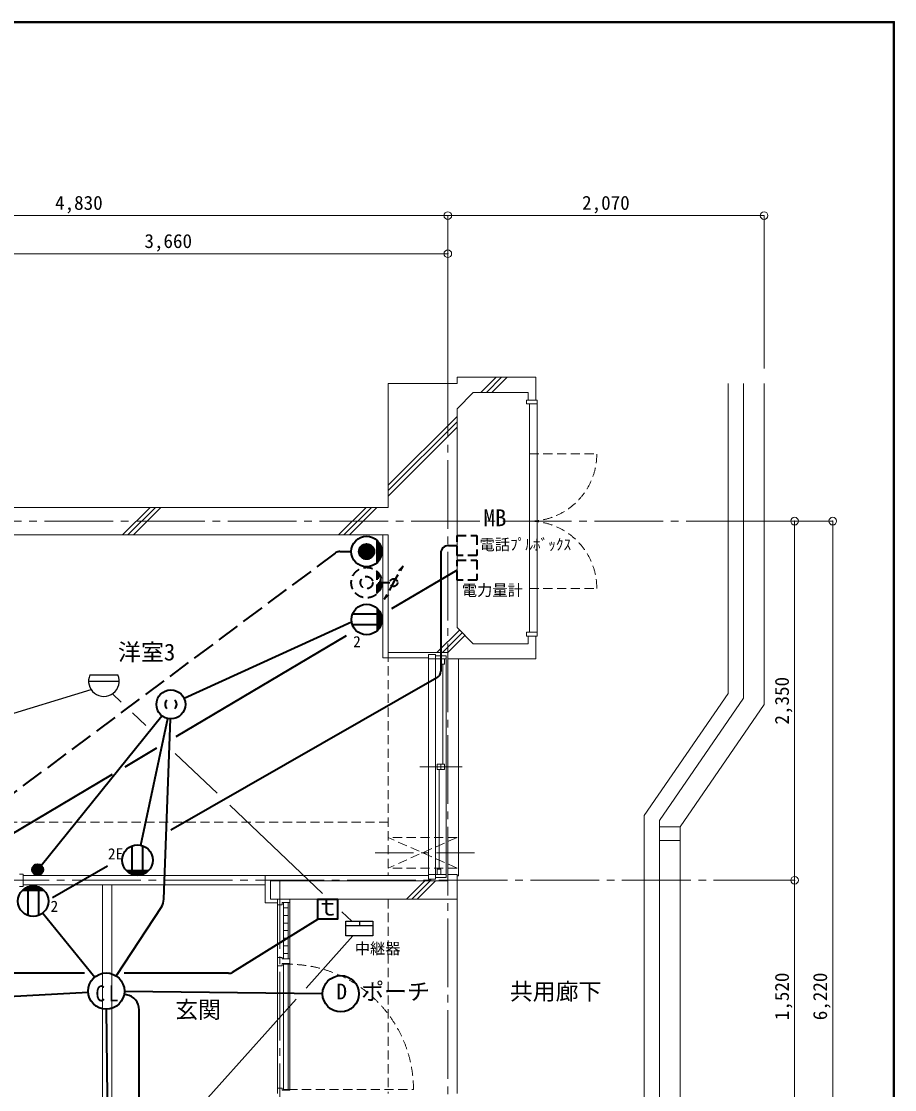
# Model space of a CAD drawing. Units: millimetres at full size, sheet at 1:50. Extents: x -9674 to 9699, y -6794 to 6791.
# Drawn here: x 3982 to 9699, y -200 to 6791 of the extents above; entities that cross this region are included whole.
import ezdxf
from ezdxf.enums import TextEntityAlignment as Align

# ---------------------------------------------------------------- set-up
doc = ezdxf.new("R2010")
doc.units = ezdxf.units.MM
doc.header["$LTSCALE"] = 50
doc.header["$PDMODE"] = 32
doc.header["$PDSIZE"] = 50
for name, pattern in [('CHAIN1', [8, 5, -1, 1, -1]), ('CHAIN2', [12, 9, -1, 1, -1]), ('DASHED1', [1.8, 1.2, -0.6]), ('DASHED3', [4, 3, -1])]:
    doc.linetypes.add(name, pattern=pattern)
for name, color, linetype, lineweight in [('0-0_図面枠', 7, 'Continuous', 9), ('1-0_芯', 134, 'CHAIN2', 9), ('1-1_躯体', 134, 'Continuous', 9), ('1-2_間仕切', 134, 'Continuous', 9), ('1-3_建具', 134, 'Continuous', 9), ('1-5_設備', 134, 'Continuous', 9), ('1-6_ﾊﾞﾙｺﾆｰ・階段', 134, 'Continuous', 9), ('1-7_その他', 134, 'DASHED1', 9), ('1-8_ハッチ', 134, 'Continuous', 9), ('1-B_寸法', 134, 'Continuous', 9), ('1-C_梁', 134, 'DASHED1', 9), ('2-0_芯', 2, 'Continuous', 35), ('2-E', 2, 'Continuous', 35), ('3-0', 3, 'DASHED1', 35), ('3-2', 3, 'DASHED1', 35), ('3-3', 1, 'Continuous', 25), ('3-E', 3, 'Continuous', 35)]:
    doc.layers.add(name, color=color, linetype=linetype, lineweight=lineweight)
doc.layers.add('1-A_文字', color=134, linetype='Continuous')
doc.styles.add('ＭＳ ゴシック', font='')
doc.styles.get('ＭＳ ゴシック').set_extended_font_data('MS Gothic')

msp = doc.modelspace()

# ---------------------------------------------------------------- linework, layer by layer
at = {"layer": '0-0_図面枠'}
for p, q in [((9697.16, 6789.66), (-9672.16, 6789.66)), ((9695.4, 6787.9), (-9670.4, 6787.9)), ((-9668.64, 6786.14), (9693.64, 6786.14)), ((9691.87, 6784.38), (-9666.87, 6784.38)), ((9690.11, 6782.61), (-9665.11, 6782.61)), ((9690.11, -6785.11), (9690.11, 6782.61)), ((9691.87, -6786.88), (9691.87, 6784.38)), ((9693.64, 6786.14), (9693.64, -6788.64)), ((9695.4, -6790.4), (9695.4, 6787.9)), ((9697.16, -6792.16), (9697.16, 6789.66)), ((9688.35, 6780.85), (-9663.35, 6780.85)), ((9688.35, -6783.35), (9688.35, 6780.85))]:
    msp.add_line(p, q, dxfattribs=at)
msp.add_lwpolyline([(9698.92, -6793.93), (9698.92, 6791.43), (-9673.92, 6791.43)], dxfattribs=at)
at = {"layer": '1-0_芯'}
for p, q in [((6774.12, 4520.51), (6774.12, -3699.49)), ((-8465.88, 3520.51), (8544.12, 3520.51)), ((3114.12, 1170.51), (8544.12, 1170.51)), ((5674.12, 1170.51), (5674.12, -349.49))]:
    msp.add_line(p, q, dxfattribs=at)
at = {"layer": '1-1_躯体'}
for p, q in [((6834.12, 4420.51), (6384.12, 4420.51)), ((6384.12, 4420.51), (6384.12, 3610.51)), ((6834.12, 4462.51), (6834.12, 4420.51)), ((7349.12, 4462.51), (6834.12, 4462.51)), ((7349.12, 4462.51), (7349.12, 4312.51)), ((6940.19, 4362.51), (6834.12, 4256.44)), ((6940.19, 4362.51), (7299.12, 4362.51)), ((7299.12, 4362.51), (7299.12, 4312.51)), ((7349.12, 4312.51), (7299.12, 4312.51)), ((6834.12, 2824.58), (6834.12, 4256.44)), ((6384.12, 3610.51), (2334.12, 3610.51)), ((6384.12, 3430.51), (6384.12, 2660.51)), ((6834.12, 2824.58), (6940.19, 2718.51)), ((7299.12, 2768.51), (7299.12, 2718.51)), ((7299.12, 2768.51), (7349.12, 2768.51)), ((7349.12, 2768.51), (7349.12, 2618.51)), ((6384.12, 2660.51), (6774.12, 2660.51)), ((6774.12, 2660.51), (6774.12, 2618.51)), ((6940.19, 2718.51), (7299.12, 2718.51)), ((6774.12, 2618.51), (7349.12, 2618.51)), ((6834.12, 1046.51), (6834.12, 1208.51)), ((5614.12, 1166.51), (6774.12, 1166.51)), ((5614.12, 1046.51), (5614.12, 1166.51)), ((5614.12, 1046.51), (6834.12, 1046.51))]:
    msp.add_line(p, q, dxfattribs=at)
for points in [[(6384.12, 3430.51), (2334.12, 3430.51), (2334.12, 2620.51)], [(6774.12, 1166.51), (6774.12, 1208.51), (6834.12, 1208.51)]]:
    msp.add_lwpolyline(points, dxfattribs=at)
at = {"layer": '1-2_間仕切'}
for p, q in [((5579.12, 1201.51), (3994.12, 1201.51)), ((5579.12, 1140.51), (3994.12, 1140.51))]:
    msp.add_line(p, q, dxfattribs=at)
at = {"layer": '1-3_建具'}
for p, q in [((7289.12, 4312.51), (7289.12, 4287.51)), ((7359.12, 4312.51), (7289.12, 4312.51)), ((7289.12, 4312.51), (7289.12, 4287.51)), ((7289.12, 4287.51), (7359.12, 4287.51)), ((7309.12, 4287.51), (7309.12, 2793.51)), ((7359.12, 4287.51), (7359.12, 4312.51)), ((7359.12, 2793.51), (7359.12, 4287.51)), ((7289.12, 2793.51), (7289.12, 2768.51)), ((7359.12, 2793.51), (7289.12, 2793.51)), ((6647.12, 2648.51), (6648.16, 2648.51)), ((6647.12, 2648.51), (6647.12, 2618.51)), ((6647.12, 2648.51), (6694.12, 2648.51)), ((6647.12, 2618.51), (6694.12, 2618.51)), ((6647.12, 1208.51), (6647.12, 2618.51)), ((6694.12, 2648.51), (6694.12, 2618.51)), ((6764.12, 2638.51), (6694.12, 2638.51)), ((6694.12, 2618.51), (6764.12, 2618.51)), ((6694.12, 2603.51), (6694.12, 2618.51)), ((6694.12, 2603.51), (6694.12, 1223.51)), ((6729.12, 2583.51), (6729.12, 2618.51)), ((6753.12, 2583.51), (6753.12, 2618.51)), ((6764.12, 2638.51), (6764.12, 2603.51)), ((6764.12, 2603.51), (6764.12, 1223.51)), ((6844.12, 1198.51), (6844.12, 2618.51)), ((6753.12, 2583.51), (6729.12, 2583.51)), ((6741.12, 1931.01), (6741.12, 2583.51)), ((6867.6, 1913.51), (6590.64, 1913.51)), ((6705.12, 1931.01), (6753.12, 1931.01)), ((6717.12, 1896.01), (6717.12, 1243.51)), ((6729.12, 1931.01), (6729.12, 1896.01)), ((6753.12, 1931.01), (6753.12, 1896.01)), ((3994.12, 1210.51), (3969.12, 1210.51)), ((3994.12, 1210.51), (3994.12, 1130.51)), ((6647.12, 1178.51), (6647.12, 1208.51)), ((6647.12, 1208.51), (6694.12, 1208.51)), ((6694.12, 1223.51), (6694.12, 1208.51)), ((6694.12, 1208.51), (6764.12, 1208.51)), ((6694.12, 1178.51), (6694.12, 1208.51)), ((6705.12, 1243.51), (6729.12, 1243.51)), ((6705.12, 1243.51), (6705.12, 1208.51)), ((6729.12, 1243.51), (6729.12, 1208.51)), ((6764.12, 1188.51), (6764.12, 1223.51)), ((6834.12, 1198.51), (6844.12, 1198.51)), ((3994.12, 1130.51), (3969.12, 1130.51)), ((6647.12, 1178.51), (6648.16, 1178.51)), ((6647.12, 1178.51), (6694.12, 1178.51)), ((6764.12, 1188.51), (6694.12, 1188.51)), ((5659.12, 1046.51), (5659.12, 1010.51)), ((5659.12, 1046.51), (5659.12, 1025.51)), ((5689.12, 1010.51), (5659.12, 1010.51)), ((5659.12, 665.51), (5659.12, 1010.51)), ((5699.12, 655.51), (5699.12, 1025.51)), ((5699.12, 990.51), (5729.12, 990.51)), ((5729.12, 655.51), (5729.12, 1025.51)), ((5739.12, 1025.51), (5739.12, 1046.51)), ((5739.12, 1025.51), (5739.12, 655.51)), ((5699.12, 940.51), (5729.12, 940.51)), ((5699.12, 890.51), (5729.12, 890.51)), ((5699.12, 840.51), (5729.12, 840.51)), ((5699.12, 790.51), (5729.12, 790.51)), ((5699.12, 740.51), (5729.12, 740.51)), ((5659.12, 665.51), (5659.12, 610.51)), ((5699.12, 690.51), (5729.12, 690.51)), ((5689.12, 610.51), (5659.12, 610.51)), ((5659.12, 610.51), (5659.12, -189.49)), ((5689.12, 610.51), (5689.12, 625.51)), ((5699.12, -199.49), (5699.12, 620.51)), ((5729.12, 620.51), (5699.12, 620.51)), ((5729.12, -199.49), (5729.12, 620.51)), ((5739.12, -204.49), (5739.12, 625.51)), ((5689.12, -189.49), (5659.12, -189.49)), ((5659.12, -225.49), (5659.12, -189.49)), ((5729.12, -199.49), (5699.12, -199.49))]:
    msp.add_line(p, q, dxfattribs=at)
at = {"layer": '1-3_建具', "linetype": 'DASHED1'}
for p, q in [((7309.12, 3960.51), (7749.12, 3960.51)), ((7309.12, 3080.51), (7749.12, 3080.51)), ((5729.12, -199.49), (6549.12, -199.49))]:
    msp.add_line(p, q, dxfattribs=at)
at = {"layer": '1-3_建具'}
for points in [[(7289.12, 2768.51), (7359.12, 2768.51), (7359.12, 2793.51)], [(6705.12, 1931.01), (6705.12, 1896.01), (6753.12, 1896.01)], [(5689.12, 1010.51), (5689.12, 1025.51), (5739.12, 1025.51)], [(5659.12, 665.51), (5689.12, 665.51), (5689.12, 655.51), (5739.12, 655.51)], [(5689.12, 625.51), (5739.12, 625.51), (5739.12, 655.51)], [(5689.12, -189.49), (5689.12, -204.49), (5739.12, -204.49)]]:
    msp.add_lwpolyline(points, dxfattribs=at)
at = {"layer": '1-3_建具', "linetype": 'DASHED1'}
for centre, radius, start, end in [((7309.12, 3960.51), 440, 270, 0), ((7309.12, 3080.51), 440, 0, 90), ((5729.12, -199.49), 820, 0, 90)]:
    msp.add_arc(centre, radius, start, end, dxfattribs=at)
at = {"layer": '1-5_設備'}
for p, q in [((4514.12, 1140.51), (4514.12, -319.49)), ((4574.12, 1140.51), (4574.12, -319.49))]:
    msp.add_line(p, q, dxfattribs=at)
at = {"layer": '1-6_ﾊﾞﾙｺﾆｰ・階段'}
for p, q in [((8609.12, 2393.5), (8609.12, 4420.51)), ((8709.12, 2362.44), (8709.12, 4420.51)), ((8844.12, 2320.51), (8844.12, 4420.51)), ((8609.12, 2393.5), (8059.12, 1593.5)), ((8709.12, 2362.44), (8159.12, 1562.44)), ((8844.12, 2320.51), (8294.12, 1520.51)), ((8059.12, -3599.49), (8059.12, 1593.5)), ((8159.12, -299.49), (8159.12, 1562.44)), ((8159.12, 1520.51), (8294.12, 1520.51)), ((8159.12, 1430.51), (8294.12, 1430.51)), ((6834.12, 1046.51), (6834.12, -225.49))]:
    msp.add_line(p, q, dxfattribs=at)
msp.add_lwpolyline([(8159.12, -299.49), (8294.12, -299.49), (8294.12, 1520.51)], dxfattribs=at)
at = {"layer": '1-7_その他'}
for p, q in [((6834.12, 1450.51), (6384.12, 1450.51)), ((6834.12, 1450.51), (6384.12, 1250.13)), ((6834.12, 1250.51), (6384.12, 1449.34)), ((6834.12, 1250.51), (6384.12, 1250.51))]:
    msp.add_line(p, q, dxfattribs=at)
at = {"layer": '1-7_その他', "linetype": 'CHAIN1'}
msp.add_line((6949.12, 1350.51), (6284.12, 1350.51), dxfattribs=at)
at = {"layer": '1-8_ハッチ'}
for p, q in [((6990.82, 4362.51), (7090.82, 4462.51)), ((7026.17, 4362.51), (7126.17, 4462.51)), ((7061.53, 4362.51), (7161.53, 4462.51)), ((6384.12, 3755.82), (6834.12, 4205.82)), ((6384.12, 3720.46), (6834.12, 4170.46)), ((6384.12, 3685.11), (6834.12, 4135.11)), ((4644.6, 3430.51), (4824.6, 3610.51)), ((4679.96, 3430.51), (4859.96, 3610.51)), ((4715.31, 3430.51), (4895.31, 3610.51)), ((6058.82, 3430.51), (6238.82, 3610.51)), ((6094.17, 3430.51), (6274.17, 3610.51)), ((6129.53, 3430.51), (6309.53, 3610.51)), ((6349.12, 3430.51), (6349.12, 2625.51)), ((6703.03, 2660.51), (6850.61, 2808.09)), ((6738.38, 2660.51), (6868.29, 2790.41)), ((6773.74, 2660.51), (6885.96, 2772.73)), ((6349.12, 2625.51), (6647.12, 2625.51)), ((6503.24, 1046.51), (6623.24, 1166.51)), ((6538.6, 1046.51), (6658.6, 1166.51)), ((6573.95, 1046.51), (6693.95, 1166.51)), ((5579.12, 1021.51), (5659.12, 1021.51))]:
    msp.add_line(p, q, dxfattribs=at)
msp.add_lwpolyline([(5579.12, 1021.51), (5579.12, 1201.51), (6647.12, 1201.51)], dxfattribs=at)
at = {"layer": '1-B_寸法'}
for p, q in [((1944.12, 5520.51), (6774.12, 5520.51)), ((6774.12, 4520.51), (6774.12, 5520.51)), ((6774.12, 5520.51), (8844.12, 5520.51)), ((8844.12, 4520.51), (8844.12, 5520.51)), ((3114.12, 5270.51), (6774.12, 5270.51)), ((9294.12, 3520.51), (8544.12, 3520.51)), ((9044.12, 3520.51), (9044.12, 1170.51)), ((9294.12, 3520.51), (9294.12, -2699.49)), ((8544.12, 1170.51), (9044.12, 1170.51)), ((9044.12, 1170.51), (9044.12, -349.49))]:
    msp.add_line(p, q, dxfattribs=at)
for p in [(6774.12, 5520.51), (8844.12, 5520.51), (6774.12, 5270.51), (9044.12, 3520.51), (9294.12, 3520.51), (9044.12, 1170.51)]:
    msp.add_point(p, dxfattribs=at)
at = {"layer": '1-C_梁'}
for p, q in [((6384.12, 2660.51), (6384.12, 1201.51)), ((3174.12, 1550.51), (6384.12, 1550.51)), ((6384.12, 1046.51), (6384.12, -225.49))]:
    msp.add_line(p, q, dxfattribs=at)
at = {"layer": '2-0_芯'}
for p, q in [((6834.12, 3199.96), (6406.08, 2946.34)), ((6312.86, 2805.12), (6312.86, 2947.95)), ((6315.86, 2808.19), (6315.86, 2944.88)), ((6321.86, 2815.22), (6321.86, 2937.84)), ((6336.54, 2911.53), (6149.15, 2911.53)), ((6327.86, 2823.86), (6327.86, 2929.21)), ((6333.86, 2835.07), (6333.86, 2918)), ((6339.86, 2852.21), (6339.86, 2900.86)), ((6144.43, 2858.65), (5047.73, 2360.58)), ((6336.54, 2841.53), (6149.15, 2841.53)), ((6109.36, 2770.52), (4993.46, 2109.33)), ((4111.18, 1267.97), (4901.57, 2247.37)), ((4763.58, 1399.86), (4941.31, 2228.41)), ((4914.93, 1047.58), (4957.78, 2226.36)), ((4867.06, 2034.44), (4659.53, 1911.48)), ((4575.89, 1861.92), (2835.16, 830.51)), ((4707.6, 1208.37), (4707.6, 1395.76)), ((4777.6, 1208.37), (4777.6, 1395.76)), ((4119.02, 1259.15), (4058.11, 1259.15)), ((4110.17, 1268.75), (4066.96, 1268.75)), ((4124.57, 1239.95), (4052.56, 1239.95)), ((4123.27, 1249.55), (4053.86, 1249.55)), ((4123.27, 1230.35), (4053.86, 1230.35)), ((4119.02, 1220.74), (4058.11, 1220.74)), ((4110.17, 1211.14), (4066.96, 1211.14)), ((4814.02, 1232.05), (4671.19, 1232.05)), ((4810.95, 1229.05), (4674.26, 1229.05)), ((4803.91, 1223.05), (4681.29, 1223.05)), ((4795.28, 1217.05), (4689.92, 1217.05)), ((4784.07, 1211.05), (4701.14, 1211.05)), ((4766.92, 1205.05), (4718.28, 1205.05)), ((4100.97, 1124.33), (4018.04, 1124.33)), ((4024.5, 1127.01), (4024.5, 939.62)), ((4083.82, 1130.33), (4035.18, 1130.33)), ((4094.5, 1127.01), (4094.5, 939.62)), ((4130.92, 1103.33), (3988.09, 1103.33)), ((4127.84, 1106.33), (3991.16, 1106.33)), ((4120.81, 1112.33), (3998.19, 1112.33)), ((4112.18, 1118.33), (4006.82, 1118.33)), ((4898.68, 996.47), (4602.9, 544.36)), ((4122.6, 955.71), (4462.94, 537.12)), ((1578.07, 284.83), (4419.27, 438.55)), ((4670.97, 421.17), (4654.79, 424.06)), ((4656.64, 443.62), (5954.2, 428.99)), ((4546.14, -247.25), (4539.29, 326.2)), ((4753.37, -1366.64), (4753.37, 322.73))]:
    msp.add_line(p, q, dxfattribs=at)
at = {"layer": '2-0_芯', "linetype": 'DASHED1'}
msp.add_lwpolyline([(6964.12, 3264.96), (6964.12, 3134.96), (6834.12, 3134.96), (6834.12, 3264.96)], close=True, dxfattribs=at)
at = {"layer": '2-0_芯'}
for centre, radius in [((6242.84, 2876.53), 100.02), ((4742.6, 1302.06), 100.02), ((4088.57, 1239.95), 36.01), ((4059.5, 1033.31), 100.02)]:
    msp.add_circle(centre, radius, dxfattribs=at)
for centre, start, end in [((4814.99, 1051.22), 326.80658, 357.91801), ((4653.37, 322.73), 0, 79.86557)]:
    msp.add_arc(centre, 100, start, end, dxfattribs=at)
at = {"layer": '2-E'}
for centre, radius in [((4961.23, 2321.3), 95), ((4537.87, 444.96), 118.77), ((6072.97, 427.65), 118.77)]:
    msp.add_circle(centre, radius, dxfattribs=at)
for centre, start, end in [((4961.31, 2321.3), 134.60825, 225.39172), ((4961.16, 2321.3), 314.60825, 45.39172)]:
    msp.add_arc(centre, 38.07, start, end, dxfattribs=at)
at = {"layer": '3-0'}
msp.add_lwpolyline([(6964.12, 3425.98), (6964.12, 3295.98), (6834.12, 3295.98), (6834.12, 3425.98)], close=True, dxfattribs=at)
at = {"layer": '3-2'}
for p, q in [((6312.19, 3046.92), (6312.19, 3189.75)), ((6318.19, 3053.35), (6318.19, 3183.33)), ((6324.19, 3061.1), (6324.19, 3175.57)), ((6330.19, 3070.84), (6330.19, 3165.84)), ((6336.19, 3084.22), (6336.19, 3152.46)), ((6342.19, 3118.34), (6394.14, 3118.34)), ((6419.14, 3118.34), (6356.64, 3010.09)), ((6356.64, 3010.09), (6387.54, 3040.99))]:
    msp.add_line(p, q, dxfattribs=at)
msp.add_lwpolyline([(6419.14, 3118.34), (6481.64, 3226.59), (6450.74, 3195.69)], dxfattribs=at)
for centre, radius in [((6242.19, 3118.34), 100), ((6242.19, 3118.34), 40), ((6419.14, 3118.34), 25)]:
    msp.add_circle(centre, radius, dxfattribs=at)
at = {"layer": '3-3'}
for p, q in [((4422.34, 2473.89), (4622.38, 2473.89)), ((4430.68, 2513.9), (4614.05, 2513.9)), ((1590.69, 1551.67), (4439.05, 2418.53)), ((4578.14, 2390.87), (4635.78, 2336.09)), ((4709.58, 2265.95), (4796.77, 2183.08)), ((4989.01, 2000.37), (5263.42, 1739.55)), ((5346.22, 1660.85), (5953.08, 1084.07)), ((6080.79, 962.69), (6145.05, 901.62)), ((6106.12, 873.62), (6283.52, 873.62)), ((6194.82, 901.62), (6194.82, 873.62)), ((6152.43, 807.01), (5845.7, 464.71)), ((5780.91, 392.41), (4774.65, -730.52))]:
    msp.add_line(p, q, dxfattribs=at)
msp.add_lwpolyline([(6106.12, 901.62), (6283.52, 901.62), (6283.52, 807.01), (6106.12, 807.01)], close=True, dxfattribs=at)
msp.add_arc((4522.36, 2473.9), 100.03, 156.4305, 23.56947, dxfattribs=at)
at = {"layer": '3-E'}
for p, q in [((6206.48, 3356.45), (6277.9, 3356.45)), ((6212.19, 3361.45), (6272.19, 3361.45)), ((6220.4, 3366.45), (6263.99, 3366.45)), ((6312.19, 3250.04), (6312.19, 3392.86)), ((6318.19, 3256.46), (6318.19, 3386.44)), ((6324.19, 3264.21), (6324.19, 3378.69)), ((6330.19, 3273.95), (6330.19, 3368.95)), ((6777.71, 3360.98), (6834.12, 3360.98)), ((6192.19, 3321.45), (6292.19, 3321.45)), ((6192.44, 3326.45), (6291.94, 3326.45)), ((6192.44, 3316.45), (6291.94, 3316.45)), ((6193.2, 3331.45), (6291.18, 3331.45)), ((6193.2, 3311.45), (6291.18, 3311.45)), ((6194.49, 3336.45), (6289.89, 3336.45)), ((6194.49, 3306.45), (6289.89, 3306.45)), ((6196.36, 3341.45), (6288.02, 3341.45)), ((6196.36, 3301.45), (6288.02, 3301.45)), ((6198.89, 3346.45), (6285.49, 3346.45)), ((6198.89, 3296.45), (6285.49, 3296.45)), ((6202.19, 3351.45), (6282.19, 3351.45)), ((6202.19, 3291.45), (6282.19, 3291.45)), ((6206.48, 3286.45), (6277.9, 3286.45)), ((6336.19, 3287.33), (6336.19, 3355.57)), ((6727.71, 3310.98), (6727.71, 2538.67)), ((6212.19, 3281.45), (6272.19, 3281.45)), ((6220.4, 3276.45), (6263.99, 3276.45)), ((6702.54, 2495.27), (4959.91, 1498.35)), ((4545.98, 1261.56), (4185.99, 1055.61)), ((5365.27, 568.79), (5922.05, 916.51)), ((4395.72, 561.19), (2502.44, 561.19)), ((5338.78, 561.19), (4654.18, 561.19))]:
    msp.add_line(p, q, dxfattribs=at)
at = {"layer": '3-E', "linetype": 'DASHED3'}
for p, q in [((6036.61, 3311.54), (2750.59, 862.23)), ((6066.49, 3321.45), (6142.19, 3321.45))]:
    msp.add_line(p, q, dxfattribs=at)
at = {"layer": '3-E'}
msp.add_lwpolyline([(5922.05, 916.51), (5922.05, 1046.51), (6052.05, 1046.51), (6052.05, 916.51)], close=True, dxfattribs=at)
for radius in [100, 50]:
    msp.add_circle((6242.19, 3321.45), radius, dxfattribs=at)
for centre, start, end in [((6777.71, 3310.98), 90, 180), ((6677.71, 2538.67), 299.77294, 0), ((5338.78, 611.19), 270, 301.98558)]:
    msp.add_arc(centre, 50, start, end, dxfattribs=at)
at = {"layer": '3-E', "linetype": 'DASHED3'}
msp.add_arc((6066.49, 3271.45), 50, 90, 126.69976, dxfattribs=at)

# ---------------------------------------------------------------- texts
at = {"layer": '1-A_文字', "style": 'ＭＳ ゴシック'}
for s, p in [('MB', (7007.95, 3454.65)), ('洋室3', (4614.98, 2575.68)), ('ポーチ', (6206.7, 354.21)), ('共用廊下', (7179.65, 354.61)), ('玄関', (4988.78, 235.55))]:
    msp.add_text(s, height=110, dxfattribs=at).set_placement(p, align=Align.BOTTOM_LEFT)
at = {"layer": '1-B_寸法', "style": 'ＭＳ ゴシック'}
for s, p in [('4,830', (4202.87, 5530.51)), ('2,070', (7652.87, 5530.51)), ('3,660', (4787.87, 5280.51))]:
    msp.add_text(s, height=91.64, dxfattribs=at).set_placement(p, align=Align.BOTTOM_LEFT)
for s, p in [('2,350', (9034.12, 2189.26)), ('1,520', (9034.12, 254.26)), ('6,220', (9284.12, 254.26))]:
    msp.add_text(s, height=91.64, rotation=90, dxfattribs=at).set_placement(p, align=Align.BOTTOM_LEFT)
at = {"layer": '2-0_芯', "color": 7, "style": 'ＭＳ ゴシック'}
for s, p in [('2', (6154.38, 2673.35)), ('2E', (4548.98, 1284.63)), ('2', (4173.59, 941.4))]:
    msp.add_text(s, height=73.31, dxfattribs=at).set_placement(p, align=Align.BOTTOM_LEFT)
at = {"layer": '2-E', "color": 7, "style": 'ＭＳ ゴシック'}
for s, height, p in [('電力量計', 73.31, (6865.49, 3009.7)), ('ｔ', 110, (5912.05, 906.51)), ('中継器', 73.31, (6164.73, 665.41)), ('D', 104.5, (6043.45, 358.75))]:
    msp.add_text(s, height=height, dxfattribs=at).set_placement(p, align=Align.BOTTOM_LEFT)
at = {"layer": '2-E', "color": 7, "insert": (4466.79, 376.06), "char_height": 104.5, "attachment_point": 7, "style": 'ＭＳ ゴシック'}
msp.add_mtext('\\T1.36;\\W0.9;CL', dxfattribs=at)
at = {"layer": '3-E', "color": 7, "style": 'ＭＳ ゴシック'}
msp.add_text('電話ﾌﾟﾙﾎﾞｯｸｽ', height=73.31, dxfattribs=at).set_placement((6981.22, 3308.98), align=Align.BOTTOM_LEFT)

doc.saveas('drawing.dxf')
